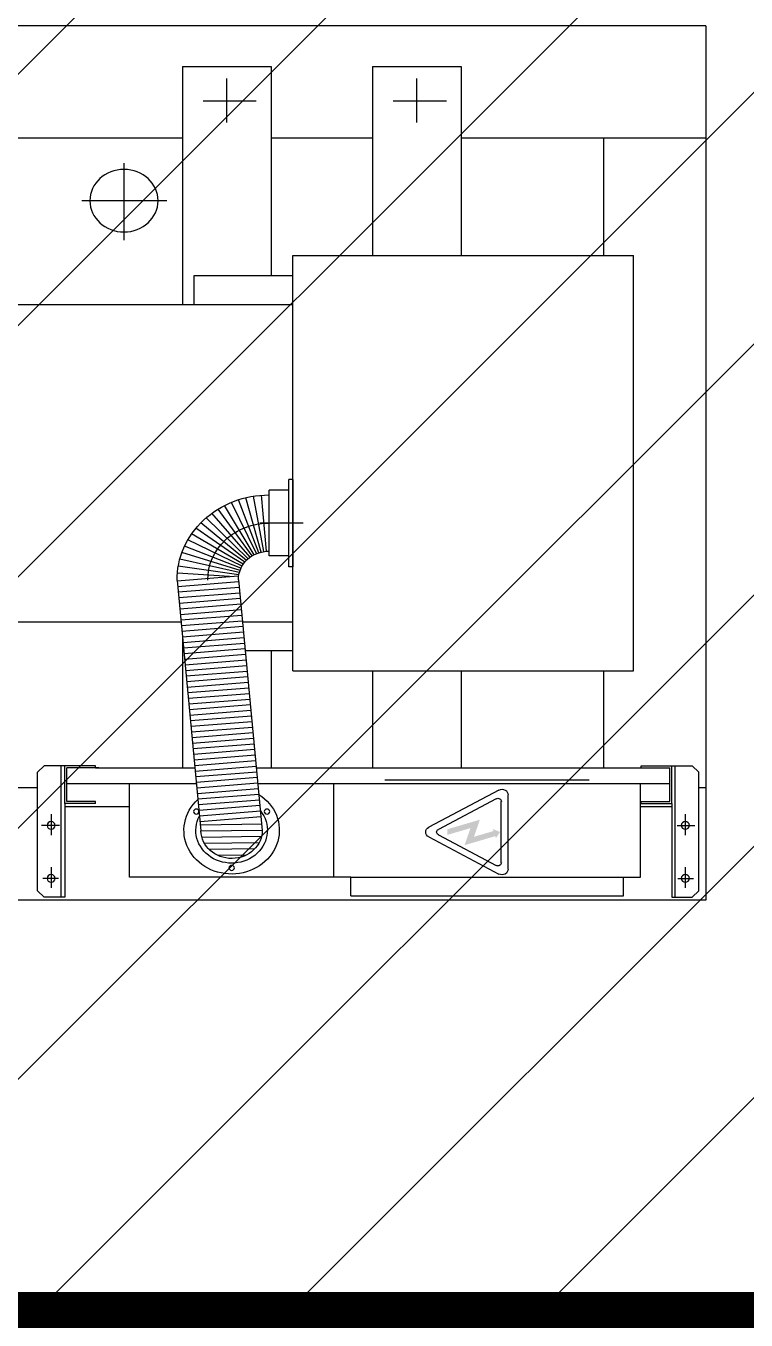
# Model space of a CAD drawing. Header units: millimetres. Extents: x -77 to 207, y -160 to 187.
# Drawn here: x -50.74 to -49.711, y 33.679 to 35.529 of the extents above; entities that cross this region are included whole.
import ezdxf
from ezdxf.xclip import XClip

# ---------------------------------------------------------------- set-up
doc = ezdxf.new("R2010")
doc.units = ezdxf.units.MM
doc.header["$LTSCALE"] = 0.1
doc.layers.add('C01 Foil blanco', color=30, linetype='Continuous')
doc.layers.add('X REF - ANELO INST bind$0$X REF - ANELO$0$E-GENERAL', color=8, linetype='Continuous')

# ---------------------------------------------------------------- blocks, each defined once
blk = doc.blocks.new('X REF - ANELO INST bind$0$X REF - ANELO$0$grupo electrogeno')
at = {"layer": 'X REF - ANELO INST bind$0$X REF - ANELO$0$E-GENERAL'}
blk.add_hatch(color=256, dxfattribs=at).paths.add_polyline_path([(-162.1993, 150.7831), (-162.2078, 150.8075), (-162.1798, 150.7993), (-162.1808, 150.7964), (-162.1706, 150.8006), (-162.1763, 150.8094), (-162.1773, 150.8066), (-162.2212, 150.8195), (-162.2127, 150.7951), (-162.2458, 150.8048), (-162.2458, 150.7968)])
for p, q in [((-161.8766, 150.8983), (-164.7965, 150.8983)), ((-161.8766, 149.6483), (-161.8766, 150.8983)), ((-162.2722, 150.8077), (-162.1721, 150.8608)), ((-162.1589, 150.8538), (-162.1589, 150.7477)), ((-162.5334, 150.8338), (-162.5732, 150.8344)), ((-162.2586, 150.8047), (-162.176, 150.8484)), ((-162.1687, 150.8446), (-162.1687, 150.757)), ((-162.5146, 150.816), (-162.5927, 150.8171)), ((-162.5211, 150.8248), (-162.5859, 150.8258)), ((-162.6318, 150.4414), (-162.5978, 150.799)), ((-162.5102, 150.7983), (-162.5978, 150.7996)), ((-162.5112, 150.8071), (-162.5964, 150.8084)), ((-162.5442, 150.4401), (-162.5102, 150.7983)), ((-162.1721, 150.7408), (-162.2722, 150.7938)), ((-162.176, 150.7532), (-162.2586, 150.7969)), ((-162.5998, 150.7775), (-162.5128, 150.7705)), ((-162.599, 150.7855), (-162.5121, 150.7785)), ((-162.5103, 150.7896), (-162.5979, 150.7909)), ((-162.7924, 150.7644), (-162.7, 150.7644)), ((-162.6013, 150.7615), (-162.5143, 150.7545)), ((-162.6006, 150.7695), (-162.5136, 150.7625)), ((-161.97, 150.7644), (-161.9252, 150.7644)), ((-162.6028, 150.7455), (-162.5159, 150.7385)), ((-162.6021, 150.7535), (-162.5151, 150.7465)), ((-162.8314, 150.7376), (-162.8995, 150.7376)), ((-162.6051, 150.7215), (-162.5181, 150.7145)), ((-162.6044, 150.7295), (-162.5174, 150.7225)), ((-162.6036, 150.7375), (-162.5166, 150.7305)), ((-161.8766, 150.7376), (-161.8863, 150.7376)), ((-162.624, 150.523), (-162.624, 150.709)), ((-162.6066, 150.7055), (-162.5197, 150.6985)), ((-162.6059, 150.7135), (-162.5189, 150.7065)), ((-162.4975, 150.5412), (-162.4975, 150.709)), ((-162.3525, 150.5702), (-162.3525, 150.709)), ((-162.226, 150.5702), (-162.226, 150.709)), ((-162.0225, 150.5702), (-162.0225, 150.709)), ((-162.6082, 150.6895), (-162.5212, 150.6825)), ((-162.6074, 150.6975), (-162.5204, 150.6905)), ((-162.6105, 150.6655), (-162.5235, 150.6586)), ((-162.6097, 150.6735), (-162.5227, 150.6666)), ((-162.6089, 150.6815), (-162.5219, 150.6746)), ((-162.612, 150.6495), (-162.525, 150.6426)), ((-162.6112, 150.6575), (-162.5242, 150.6506)), ((-162.6135, 150.6335), (-162.5265, 150.6266)), ((-162.6127, 150.6415), (-162.5257, 150.6346)), ((-162.6158, 150.6095), (-162.5288, 150.6026)), ((-162.615, 150.6175), (-162.528, 150.6106)), ((-162.6143, 150.6255), (-162.5273, 150.6186)), ((-162.6173, 150.5935), (-162.5303, 150.5866)), ((-162.6165, 150.6015), (-162.5295, 150.5946)), ((-162.6188, 150.5776), (-162.5318, 150.5706)), ((-162.6181, 150.5855), (-162.5311, 150.5786)), ((-162.6211, 150.5536), (-162.5341, 150.5466)), ((-162.6203, 150.5616), (-162.5333, 150.5546)), ((-162.6196, 150.5696), (-162.5326, 150.5626)), ((-162.6226, 150.5376), (-162.5356, 150.5306)), ((-162.6219, 150.5456), (-162.5349, 150.5386)), ((-162.6241, 150.5216), (-162.5371, 150.5146)), ((-162.6234, 150.5296), (-162.5364, 150.5226)), ((-162.6264, 150.4976), (-162.5394, 150.4906)), ((-162.6257, 150.5056), (-162.5387, 150.4986)), ((-162.6249, 150.5136), (-162.5379, 150.5066)), ((-162.6279, 150.4816), (-162.5409, 150.4746)), ((-162.6272, 150.4896), (-162.5402, 150.4826)), ((-162.6295, 150.4656), (-162.5425, 150.4586)), ((-162.6287, 150.4736), (-162.5417, 150.4666)), ((-162.631, 150.4496), (-162.544, 150.4426)), ((-162.6302, 150.4576), (-162.5432, 150.4506)), ((-162.6317, 150.4416), (-162.5447, 150.4346)), ((-162.5568, 150.4356), (-162.6315, 150.4306)), ((-162.5437, 150.4332), (-162.6302, 150.4207)), ((-162.543, 150.4299), (-162.6281, 150.4109)), ((-162.542, 150.4267), (-162.6251, 150.4013)), ((-162.5407, 150.4236), (-162.6212, 150.392)), ((-162.5391, 150.4206), (-162.6166, 150.383)), ((-162.5373, 150.4178), (-162.6111, 150.3744)), ((-162.5352, 150.415), (-162.6049, 150.3663)), ((-162.5329, 150.4125), (-162.5979, 150.3586)), ((-162.5304, 150.4101), (-162.5903, 150.3515)), ((-162.5277, 150.4079), (-162.5821, 150.345)), ((-162.5247, 150.406), (-162.5733, 150.3391)), ((-162.5004, 150.4059), (-162.5004, 150.3122)), ((-162.4722, 150.4059), (-162.5004, 150.4059)), ((-162.4664, 150.4216), (-162.4722, 150.4216)), ((-162.4722, 150.4216), (-162.4722, 150.2966)), ((-162.4664, 150.2966), (-162.4664, 150.4216)), ((-162.5216, 150.4043), (-162.564, 150.3339)), ((-162.5184, 150.4028), (-162.5543, 150.3295)), ((-162.515, 150.4015), (-162.5442, 150.3258)), ((-162.5116, 150.4006), (-162.5339, 150.3228)), ((-162.5078, 150.3998), (-162.5227, 150.3206)), ((-162.5041, 150.3994), (-162.5113, 150.3193)), ((-162.4519, 150.3591), (-162.5138, 150.3591)), ((-162.4722, 150.3122), (-162.5004, 150.3122)), ((-162.4664, 150.2966), (-162.4722, 150.2966)), ((-162.624, 149.7063), (-162.624, 150.0465)), ((-162.4975, 149.7063), (-162.4975, 150.0054)), ((-162.3525, 149.7063), (-162.3525, 149.9764)), ((-162.226, 149.7063), (-162.226, 149.9764)), ((-162.0225, 149.809), (-162.0225, 149.9764)), ((-162.7078, 149.8446), (-162.7078, 149.9545)), ((-162.6465, 149.8983), (-162.7678, 149.8983)), ((-162.624, 149.809), (-162.9102, 149.809)), ((-162.3525, 149.809), (-162.4975, 149.809)), ((-161.8766, 149.809), (-162.226, 149.809)), ((-162.5608, 149.7866), (-162.5608, 149.7236)), ((-162.2892, 149.7866), (-162.2892, 149.7236)), ((-162.5947, 149.7554), (-162.5187, 149.7554)), ((-162.3232, 149.7554), (-162.2471, 149.7554)), ((-162.624, 149.7063), (-162.4975, 149.7063)), ((-162.3525, 149.7063), (-162.226, 149.7063)), ((-161.8766, 149.6483), (-164.7965, 149.6483))]:
    blk.add_line(p, q, dxfattribs=at)
at = {"layer": 'X REF - ANELO INST bind$0$X REF - ANELO$0$E-GENERAL', "linetype": 'Continuous'}
for p, q in [((-162.8216, 150.8938), (-162.8314, 150.8849)), ((-162.7924, 150.8938), (-162.8216, 150.8938)), ((-162.7973, 150.8938), (-162.7973, 150.7063)), ((-162.7924, 150.7599), (-162.7924, 150.8938)), ((-162.3836, 150.892), (-161.9943, 150.892)), ((-162.3836, 150.892), (-162.3836, 150.8653)), ((-161.9943, 150.892), (-161.9943, 150.8653)), ((-161.9252, 150.7599), (-161.9252, 150.8938)), ((-161.9252, 150.8938), (-161.896, 150.8938)), ((-161.9204, 150.8938), (-161.9204, 150.7063)), ((-161.896, 150.8938), (-161.8863, 150.8849)), ((-162.8314, 150.8849), (-162.8314, 150.7153)), ((-162.8119, 150.8511), (-162.8119, 150.8805)), ((-161.9058, 150.8511), (-161.9058, 150.8805)), ((-161.8863, 150.8849), (-161.8863, 150.7153)), ((-162.8013, 150.867), (-162.8236, 150.867)), ((-162.7, 150.8653), (-162.7, 150.7313)), ((-162.408, 150.8653), (-162.7, 150.8653)), ((-162.3836, 150.8653), (-162.408, 150.8653)), ((-162.408, 150.8653), (-162.408, 150.7313)), ((-162.3836, 150.8653), (-161.9943, 150.8653)), ((-161.9943, 150.8653), (-161.97, 150.8653)), ((-161.97, 150.8653), (-161.97, 150.7313)), ((-161.9164, 150.867), (-161.894, 150.867)), ((-162.8119, 150.7754), (-162.8119, 150.8054)), ((-161.9058, 150.7754), (-161.9058, 150.8054)), ((-162.8001, 150.7912), (-162.8254, 150.7912)), ((-161.9175, 150.7912), (-161.8923, 150.7912)), ((-162.7924, 150.7599), (-162.7924, 150.7063)), ((-162.7486, 150.7599), (-162.7924, 150.7599)), ((-162.7895, 150.7572), (-162.7895, 150.709)), ((-162.7486, 150.7572), (-162.7895, 150.7572)), ((-162.7486, 150.7599), (-162.7486, 150.7572)), ((-161.969, 150.7599), (-161.969, 150.7572)), ((-161.969, 150.7599), (-161.9252, 150.7599)), ((-161.969, 150.7572), (-161.9281, 150.7572)), ((-161.9281, 150.7572), (-161.9281, 150.709)), ((-161.9252, 150.7599), (-161.9252, 150.7063)), ((-161.9252, 150.7599), (-161.9252, 150.7063)), ((-161.9252, 150.7599), (-161.9252, 150.7063)), ((-162.7895, 150.7313), (-162.6042, 150.7313)), ((-162.5165, 150.7313), (-161.9281, 150.7313)), ((-162.408, 150.7313), (-161.97, 150.7313)), ((-162.335, 150.7261), (-162.043, 150.7261)), ((-162.8314, 150.7153), (-162.8216, 150.7063)), ((-162.7486, 150.7063), (-162.8216, 150.7063)), ((-162.7438, 150.709), (-162.7895, 150.709)), ((-162.7486, 150.709), (-162.6063, 150.709)), ((-162.7486, 150.709), (-162.7486, 150.7063)), ((-162.5187, 150.709), (-161.969, 150.709)), ((-161.969, 150.709), (-161.9281, 150.709)), ((-161.969, 150.709), (-161.969, 150.7063)), ((-161.969, 150.7063), (-161.896, 150.7063)), ((-161.8863, 150.7153), (-161.896, 150.7063)), ((-162.4664, 150.5702), (-161.9797, 150.5702)), ((-162.4664, 150.5702), (-161.9797, 150.5702)), ((-162.4664, 150.5702), (-162.4664, 149.9764)), ((-161.9797, 150.5702), (-161.9797, 149.9764)), ((-162.5346, 150.5412), (-162.4664, 150.5412)), ((-163.0747, 150.5001), (-162.6262, 150.5001)), ((-162.5385, 150.5001), (-162.4664, 150.5001)), ((-163.0747, 150.0465), (-162.4664, 150.0465)), ((-162.6073, 150.0465), (-162.6073, 150.0054)), ((-162.6073, 150.0054), (-162.4664, 150.0054)), ((-162.4664, 149.9764), (-161.9797, 149.9764))]:
    blk.add_line(p, q, dxfattribs=at)
for centre in [(-162.8119, 150.867), (-161.9058, 150.867), (-162.8119, 150.7912), (-161.9058, 150.7912)]:
    blk.add_ellipse(centre, major_axis=(-0.00584, 0), ratio=0.91735, dxfattribs=at)
at = {"layer": 'X REF - ANELO INST bind$0$X REF - ANELO$0$E-GENERAL'}
for centre, major_axis, start_param, end_param in [((-162.554, 150.7983), (0.0681, 0), -0.96281, 3.929133), ((-162.554, 150.7983), (-0.0511, 0), 2.507091, 6.741313), ((-162.1735, 150.8446), (0.00487, 0), 0, 2.094395), ((-162.1677, 150.8538), (0.00876, 0), 0, 2.094395), ((-162.554, 150.7983), (0.0438, 0), -0.016199, 3.125393), ((-162.2679, 150.8008), (0.00876, 0), 2.094395, 4.18879), ((-162.2562, 150.8008), (0.00487, 0), 2.094395, 4.18879), ((-162.1735, 150.757), (-0.00487, 0), 1.047198, 3.141593), ((-162.1677, 150.7477), (0.00876, 0), 4.18879, 6.283185), ((-162.5004, 150.4394), (-0.1314, 0), -0.016199, 1.570796), ((-162.5004, 150.4394), (0.0876, 0), 3.125393, 4.712389), ((-162.5004, 150.4394), (-0.0438, 0), -0.016199, 1.570796)]:
    blk.add_ellipse(centre, major_axis=major_axis, ratio=0.91735, start_param=start_param, end_param=end_param, dxfattribs=at)
for centre, major_axis in [((-162.554, 150.8519), (-0.00389, 0)), ((-162.6045, 150.7715), (-0.00389, 0)), ((-162.5034, 150.7715), (-0.00389, 0)), ((-162.7078, 149.8983), (-0.0487, 0))]:
    blk.add_ellipse(centre, major_axis=major_axis, ratio=0.91735, dxfattribs=at)
blk = doc.blocks.new('X REF - ANELO INST bind$0$X REF - ANELO$0$A$C1F186A80')
at = {"xscale": -1, "rotation": 180}
blk.add_blockref('X REF - ANELO INST bind$0$X REF - ANELO$0$grupo electrogeno', (165.3067, 151.3562), dxfattribs=at)
blk = doc.blocks.new('X REF - ANELO INST bind$0$X REF - ANELO')
blk.add_blockref('X REF - ANELO INST bind$0$X REF - ANELO$0$A$C1F186A80', (-53.1984, 33.8207))
blk = doc.blocks.new('X REF - ANELO INST bind')
ref = blk.add_blockref('X REF - ANELO INST bind$0$X REF - ANELO', (0, 0))
XClip(ref).set_block_clipping_path([(-76.9680737415, -24.7711317477), (92.9860355418, 61.1669630168)])

msp = doc.modelspace()

# ---------------------------------------------------------------- hatches: boundary and pattern name
at = {"layer": 'C01 Foil blanco'}
h = msp.add_hatch(dxfattribs=at)
h.set_pattern_fill('ANSI31', color=256, scale=0.08, style=0)
h.paths.add_polyline_path([(-44.7588, 37.4366), (-44.7588, 41.5881), (-53.1984, 41.588), (-53.1984, 33.6785), (-49.1059, 33.6785), (-49.1047, 37.4366)])
h = msp.add_hatch(dxfattribs=at)
h.set_pattern_fill('ANSI31', color=256, scale=0.08, style=0)
edge = h.paths.add_edge_path()
edge.add_line((-49.0214, 4.5849), (-49.0214, 14.5609))
edge.add_line((-49.0214, 14.5609), (-53.1984, 14.5609))
edge.add_line((-53.1984, 14.5609), (-53.1984, 16.7143))
edge.add_line((-53.1984, 16.7143), (-49.0215, 16.7143))
edge.add_line((-49.0215, 16.7143), (-49.0215, 37.3805))
edge.add_line((-49.0215, 37.3805), (-26.4226, 37.3805))
edge.add_line((-26.4226, 37.3805), (-26.4226, 33.4266))
edge.add_line((-26.4226, 33.4266), (-29.1206, 33.4266))
edge.add_line((-29.1206, 33.4266), (-29.1206, 29.2452))
edge.add_line((-29.1206, 29.2452), (-42.6771, 29.2452))
edge.add_line((-42.6771, 29.2452), (-42.6764, 4.5849))
edge.add_line((-42.6764, 4.5849), (-49.0214, 4.585))

# ---------------------------------------------------------------- linework, layer by layer
at = {"layer": 'C01 Foil blanco', "const_width": 0.08, "elevation": 0.0086}
msp.add_lwpolyline([(-44.7588, 37.4366), (-44.7588, 41.5881), (-53.1984, 41.588), (-53.1984, 33.6785), (-49.1059, 33.6785), (-49.1047, 37.4366), (-44.7588, 37.4366)], dxfattribs=at)

# ---------------------------------------------------------------- block references
msp.add_blockref('X REF - ANELO INST bind', (0, 0))

doc.saveas('drawing.dxf')
